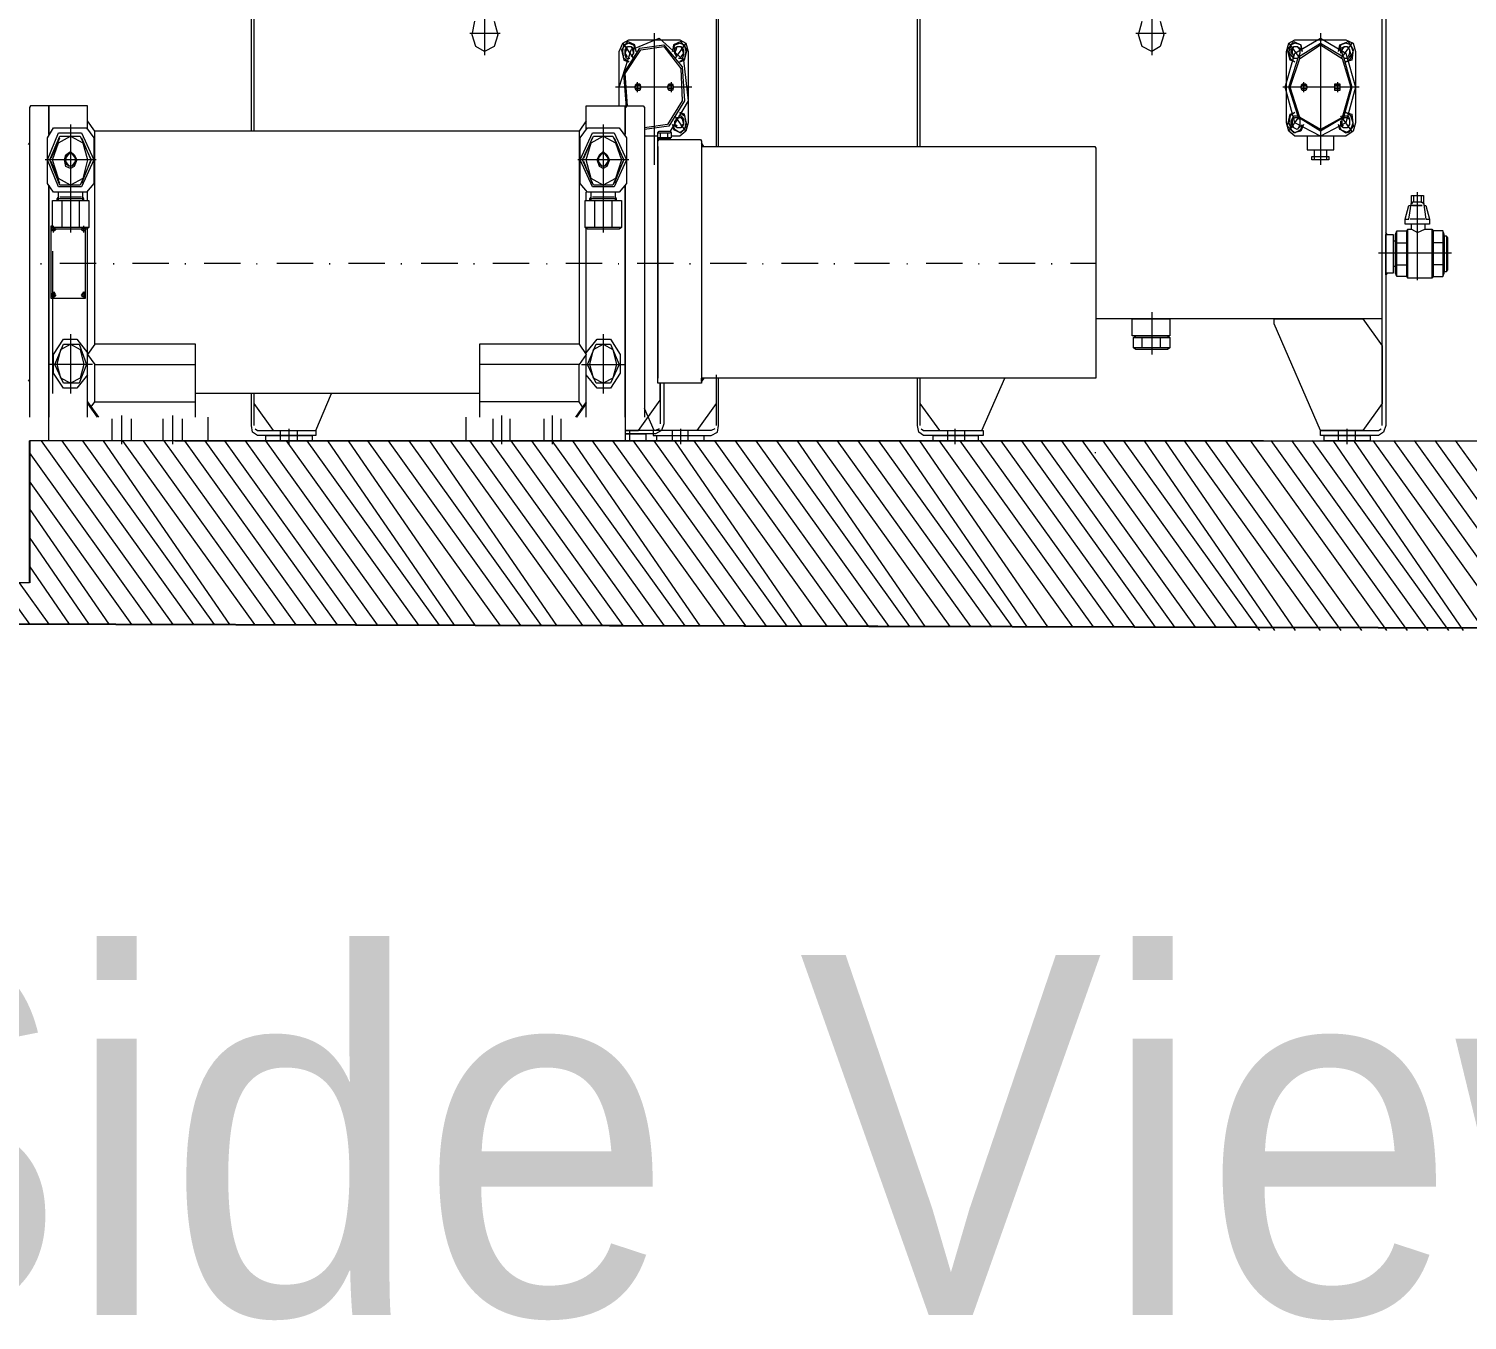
# Model space of a CAD drawing. Header units: inches. Extents: x 2435 to 7572, y 377 to 2555.
# Drawn here: x 6356 to 7156, y 566 to 1283 of the extents above; entities that cross this region are included whole.
import ezdxf

# ---------------------------------------------------------------- set-up
doc = ezdxf.new("R2010")
doc.units = ezdxf.units.IN
doc.header["$MEASUREMENT"] = 0
doc.styles.add('MtXpl_Swis721_Lt_BT', font='swissl.ttf')

msp = doc.modelspace()

# ---------------------------------------------------------------- hatches: boundary and pattern name
at = {"transparency": 33554559}
for points in [[(6363.19, 1151.95), (6362.52, 1151.95), (6362.52, 1152.89), (6363.19, 1152.89)], [(6403.66, 1151.95), (6402.98, 1151.95), (6402.98, 1152.89), (6403.66, 1152.89)], [(6443.45, 1151.95), (6442.77, 1151.95), (6442.77, 1152.89), (6443.45, 1152.89)], [(6483.24, 1151.95), (6482.56, 1151.95), (6482.56, 1152.89), (6483.24, 1152.89)], [(6523.7, 1151.95), (6523.03, 1151.95), (6523.03, 1152.89), (6523.7, 1152.89)], [(6563.49, 1151.95), (6562.82, 1151.95), (6562.82, 1152.89), (6563.49, 1152.89)], [(6603.96, 1151.95), (6603.28, 1151.95), (6603.28, 1152.89), (6603.96, 1152.89)], [(6644.42, 1151.95), (6643.75, 1151.95), (6643.75, 1152.89), (6644.42, 1152.89)], [(6684.21, 1151.95), (6683.54, 1151.95), (6683.54, 1152.89), (6684.21, 1152.89)], [(6724, 1151.95), (6723.33, 1151.95), (6723.33, 1152.89), (6724, 1152.89)], [(6764.46, 1151.95), (6763.79, 1151.95), (6763.79, 1152.89), (6764.46, 1152.89)], [(6804.25, 1151.95), (6803.58, 1151.95), (6803.58, 1152.89), (6804.25, 1152.89)], [(6844.72, 1151.95), (6844.04, 1151.95), (6844.04, 1152.89), (6844.72, 1152.89)], [(6884.51, 1151.95), (6883.83, 1151.95), (6883.83, 1152.89), (6884.51, 1152.89)], [(6924.97, 1151.95), (6924.3, 1151.95), (6924.3, 1152.89), (6924.97, 1152.89)]]:
    msp.add_hatch(color=256, dxfattribs=at).paths.add_polyline_path(points)

# ---------------------------------------------------------------- linework, layer by layer
at = {"lineweight": 5}
for p, q in [((6479.86, 1226.2), (6479.86, 1437.67)), ((6481.21, 1437.67), (6481.21, 1226.2)), ((6738.16, 1437.67), (6738.16, 1217.74)), ((6739.51, 1217.74), (6739.51, 1437.67)), ((6850.11, 1217.74), (6850.11, 1437.67)), ((6851.46, 1437.67), (6851.46, 1217.74)), ((7108.41, 1062.66), (7108.41, 1437.67)), ((7110.43, 1437.67), (7110.43, 1062.66)), ((6609.35, 1377.52), (6609.35, 1268.49)), ((6980.27, 1377.52), (6980.27, 1268.49)), ((6602.61, 1279.77), (6603.96, 1287.29)), ((6614.75, 1287.29), (6616.77, 1279.77)), ((6972.85, 1279.77), (6974.88, 1287.29)), ((6984.99, 1287.29), (6987.02, 1279.77)), ((6601.26, 1280.71), (6618.12, 1280.71)), ((6604.63, 1273.19), (6602.61, 1279.77)), ((6616.77, 1279.77), (6614.75, 1273.19)), ((6703.77, 1280.71), (6703.77, 1207.4)), ((6971.51, 1280.71), (6988.37, 1280.71)), ((6974.88, 1273.19), (6972.85, 1279.77)), ((6987.02, 1279.77), (6984.99, 1273.19)), ((7074.02, 1280.71), (7074.02, 1207.4)), ((6609.35, 1270.37), (6604.63, 1273.19)), ((6614.75, 1273.19), (6609.35, 1270.37)), ((6684.21, 1270.37), (6686.23, 1275.07)), ((6684.21, 1250.63), (6690.95, 1271.31)), ((6688.93, 1276.01), (6685.56, 1271.31)), ((6685.56, 1271.31), (6686.91, 1265.67)), ((6686.23, 1275.07), (6689.6, 1276.95)), ((6686.23, 1275.07), (6692.3, 1266.61)), ((6686.23, 1270.37), (6686.91, 1274.13)), ((6686.91, 1274.13), (6689.6, 1275.07)), ((6686.91, 1258.15), (6695.67, 1272.25)), ((6687.58, 1271.31), (6688.93, 1273.19)), ((6687.58, 1258.15), (6696.35, 1271.31)), ((6687.58, 1269.43), (6688.26, 1271.31)), ((6687.58, 1268.49), (6687.58, 1271.31)), ((6688.26, 1271.31), (6688.93, 1273.19)), ((6692.98, 1274.13), (6688.93, 1276.01)), ((6688.93, 1273.19), (6690.95, 1273.19)), ((6688.93, 1273.19), (6690.95, 1273.19)), ((6689.6, 1276.95), (6717.93, 1276.95)), ((6689.6, 1275.07), (6692.3, 1274.13)), ((6690.95, 1271.31), (6706.46, 1277.89)), ((6690.95, 1273.19), (6691.63, 1271.31)), ((6690.95, 1273.19), (6692.3, 1272.25)), ((6691.63, 1271.31), (6692.3, 1269.43)), ((6692.3, 1274.13), (6693.65, 1270.37)), ((6692.3, 1272.25), (6692.3, 1269.43)), ((6693.65, 1270.37), (6692.98, 1274.13)), ((6695.67, 1272.25), (6709.16, 1274.13)), ((6696.35, 1271.31), (6709.16, 1273.19)), ((6706.46, 1277.89), (6719.95, 1265.67)), ((6709.16, 1274.13), (6719.28, 1261.91)), ((6709.16, 1273.19), (6718.6, 1260.97)), ((6714.56, 1274.13), (6713.88, 1270.37)), ((6713.88, 1270.37), (6715.23, 1274.13)), ((6718.6, 1276.01), (6714.56, 1274.13)), ((6715.23, 1274.13), (6717.93, 1275.07)), ((6721.3, 1275.07), (6715.23, 1266.61)), ((6715.23, 1272.25), (6716.58, 1273.19)), ((6715.23, 1269.43), (6715.23, 1272.25)), ((6715.23, 1269.43), (6715.91, 1271.31)), ((6715.91, 1271.31), (6716.58, 1273.19)), ((6716.58, 1273.19), (6718.6, 1273.19)), ((6716.58, 1273.19), (6718.6, 1273.19)), ((6717.93, 1276.95), (6721.3, 1275.07)), ((6717.93, 1275.07), (6720.63, 1274.13)), ((6721.98, 1271.31), (6718.6, 1276.01)), ((6718.6, 1273.19), (6719.28, 1271.31)), ((6718.6, 1273.19), (6719.95, 1271.31)), ((6719.28, 1271.31), (6719.95, 1269.43)), ((6719.95, 1271.31), (6719.95, 1268.49)), ((6720.63, 1274.13), (6721.3, 1270.37)), ((6720.63, 1265.67), (6721.98, 1271.31)), ((6721.3, 1275.07), (6722.65, 1270.37)), ((6980.27, 1270.37), (6974.88, 1273.19)), ((6984.99, 1273.19), (6980.27, 1270.37)), ((7055.13, 1270.37), (7056.48, 1275.07)), ((7055.81, 1271.31), (7059.18, 1276.01)), ((7057.16, 1265.67), (7055.81, 1271.31)), ((7056.48, 1275.07), (7059.85, 1276.95)), ((7056.48, 1275.07), (7062.55, 1266.61)), ((7057.83, 1274.13), (7056.48, 1270.37)), ((7059.85, 1275.07), (7057.83, 1274.13)), ((7057.83, 1271.31), (7059.18, 1273.19)), ((7057.83, 1268.49), (7057.83, 1271.31)), ((7058.5, 1271.31), (7059.18, 1273.19)), ((7058.5, 1269.43), (7058.5, 1271.31)), ((7059.18, 1276.01), (7063.23, 1274.13)), ((7059.18, 1273.19), (7061.2, 1273.19)), ((7059.18, 1273.19), (7061.2, 1273.19)), ((7059.85, 1269.43), (7074.02, 1277.89)), ((7059.85, 1276.95), (7088.18, 1276.95)), ((7063.23, 1274.13), (7059.85, 1275.07)), ((7061.2, 1273.19), (7062.55, 1272.25)), ((7061.2, 1273.19), (7062.55, 1271.31)), ((7061.88, 1267.55), (7074.02, 1275.07)), ((7062.55, 1266.61), (7074.02, 1274.13)), ((7062.55, 1272.25), (7062.55, 1269.43)), ((7062.55, 1271.31), (7062.55, 1269.43)), ((7063.9, 1270.37), (7063.23, 1274.13)), ((7063.23, 1274.13), (7063.9, 1270.37)), ((7074.02, 1277.89), (7088.18, 1269.43)), ((7074.02, 1275.07), (7086.83, 1267.55)), ((7074.02, 1274.13), (7086.15, 1266.61)), ((7085.48, 1274.13), (7084.13, 1270.37)), ((7084.13, 1270.37), (7084.81, 1274.13)), ((7084.81, 1274.13), (7089.53, 1276.01)), ((7091.55, 1275.07), (7085.48, 1266.61)), ((7088.18, 1275.07), (7085.48, 1274.13)), ((7085.48, 1272.25), (7087.5, 1273.19)), ((7085.48, 1269.43), (7085.48, 1272.25)), ((7086.15, 1271.31), (7087.5, 1273.19)), ((7086.15, 1269.43), (7086.15, 1271.31)), ((7087.5, 1273.19), (7088.85, 1273.19)), ((7087.5, 1273.19), (7088.85, 1273.19)), ((7088.18, 1276.95), (7092.22, 1275.07)), ((7090.88, 1274.13), (7088.18, 1275.07)), ((7088.85, 1273.19), (7090.2, 1271.31)), ((7088.85, 1273.19), (7090.2, 1271.31)), ((7089.53, 1276.01), (7092.22, 1271.31)), ((7090.2, 1271.31), (7090.88, 1268.49)), ((7090.2, 1271.31), (7090.2, 1269.43)), ((7092.22, 1270.37), (7090.88, 1274.13)), ((7092.22, 1271.31), (7091.55, 1265.67)), ((7092.22, 1275.07), (7093.57, 1270.37)), ((6684.21, 1240.3), (6684.21, 1270.37)), ((6686.91, 1266.61), (6686.23, 1270.37)), ((6689.6, 1264.73), (6686.91, 1266.61)), ((6686.91, 1265.67), (6689.6, 1264.73)), ((6688.93, 1267.55), (6687.58, 1269.43)), ((6688.26, 1266.61), (6687.58, 1268.49)), ((6690.28, 1266.61), (6688.26, 1266.61)), ((6692.3, 1269.43), (6690.95, 1267.55)), ((6716.58, 1267.55), (6715.23, 1269.43)), ((6719.28, 1266.61), (6717.26, 1266.61)), ((6720.63, 1266.61), (6717.93, 1264.73)), ((6717.93, 1264.73), (6720.63, 1265.67)), ((6719.95, 1269.43), (6718.6, 1267.55)), ((6719.95, 1268.49), (6719.28, 1266.61)), ((6719.95, 1265.67), (6722.65, 1243.11)), ((6721.3, 1270.37), (6720.63, 1266.61)), ((6722.65, 1270.37), (6722.65, 1230.9)), ((7054.46, 1250.63), (7059.85, 1269.43)), ((7055.13, 1230.9), (7055.13, 1270.37)), ((7056.48, 1270.37), (7057.16, 1266.61)), ((7056.48, 1250.63), (7061.88, 1267.55)), ((7057.16, 1266.61), (7059.85, 1264.73)), ((7057.16, 1250.63), (7062.55, 1266.61)), ((7059.85, 1264.73), (7057.16, 1265.67)), ((7059.18, 1266.61), (7057.83, 1268.49)), ((7059.18, 1267.55), (7058.5, 1269.43)), ((7061.2, 1266.61), (7059.18, 1266.61)), ((7062.55, 1269.43), (7061.88, 1267.55)), ((7086.83, 1267.55), (7086.15, 1269.43)), ((7086.15, 1266.61), (7090.88, 1250.63)), ((7086.83, 1267.55), (7091.55, 1250.63)), ((7089.53, 1266.61), (7087.5, 1266.61)), ((7088.18, 1269.43), (7093.57, 1250.63)), ((7088.18, 1264.73), (7090.88, 1266.61)), ((7091.55, 1265.67), (7088.18, 1264.73)), ((7090.2, 1269.43), (7089.53, 1267.55)), ((7090.88, 1268.49), (7089.53, 1266.61)), ((7090.88, 1266.61), (7092.22, 1270.37)), ((7093.57, 1270.37), (7093.57, 1230.9)), ((6688.26, 1239.36), (6686.91, 1258.15)), ((6688.93, 1240.3), (6687.58, 1258.15)), ((6718.6, 1260.97), (6719.28, 1243.11)), ((6719.28, 1261.91), (6720.63, 1243.11)), ((6724.67, 1250.63), (6682.19, 1250.63)), ((6692.98, 1250.63), (6693.65, 1252.51)), ((6695.67, 1251.57), (6692.98, 1251.57)), ((6693.65, 1248.75), (6692.98, 1250.63)), ((6695.67, 1249.69), (6692.98, 1249.69)), ((6693.65, 1252.51), (6695.67, 1252.51)), ((6695.67, 1248.75), (6693.65, 1248.75)), ((6694.33, 1253.45), (6694.33, 1247.81)), ((6695.67, 1252.51), (6696.35, 1250.63)), ((6696.35, 1250.63), (6695.67, 1248.75)), ((6711.19, 1250.63), (6711.86, 1252.51)), ((6711.86, 1248.75), (6711.19, 1250.63)), ((6711.86, 1252.51), (6713.88, 1252.51)), ((6714.56, 1251.57), (6711.86, 1251.57)), ((6714.56, 1249.69), (6711.86, 1249.69)), ((6713.88, 1248.75), (6711.86, 1248.75)), ((6713.21, 1253.45), (6713.21, 1247.81)), ((6713.88, 1252.51), (6714.56, 1250.63)), ((6714.56, 1250.63), (6713.88, 1248.75)), ((7095.6, 1250.63), (7053.11, 1250.63)), ((7059.85, 1230.9), (7054.46, 1250.63)), ((7061.88, 1233.72), (7056.48, 1250.63)), ((7062.55, 1233.72), (7057.16, 1250.63)), ((7063.23, 1250.63), (7063.9, 1252.51)), ((7066.6, 1251.57), (7063.23, 1251.57)), ((7063.9, 1248.75), (7063.23, 1250.63)), ((7066.6, 1249.69), (7063.23, 1249.69)), ((7063.9, 1252.51), (7065.92, 1252.51)), ((7065.92, 1248.75), (7063.9, 1248.75)), ((7064.57, 1253.45), (7064.57, 1247.81)), ((7065.92, 1252.51), (7066.6, 1250.63)), ((7066.6, 1250.63), (7065.92, 1248.75)), ((7082.11, 1250.63), (7082.11, 1252.51)), ((7082.11, 1252.51), (7084.81, 1252.51)), ((7084.81, 1251.57), (7082.11, 1251.57)), ((7082.11, 1248.75), (7082.11, 1250.63)), ((7084.81, 1249.69), (7082.11, 1249.69)), ((7084.81, 1248.75), (7082.11, 1248.75)), ((7083.46, 1253.45), (7083.46, 1247.81)), ((7084.81, 1252.51), (7084.81, 1248.75)), ((7090.88, 1250.63), (7086.15, 1233.72)), ((7091.55, 1250.63), (7086.83, 1233.72)), ((7093.57, 1250.63), (7088.18, 1230.9)), ((6357.12, 1240.3), (6356.45, 1239.36)), ((6356.45, 1239.36), (6356.45, 1067.36)), ((6367.24, 1240.3), (6357.12, 1240.3)), ((6388.82, 1240.3), (6367.24, 1240.3)), ((6367.24, 1240.3), (6367.24, 1224.32)), ((6367.24, 1224.32), (6367.24, 1240.3)), ((6388.82, 1227.14), (6388.82, 1240.3)), ((6666, 1227.14), (6666, 1240.3)), ((6666, 1240.3), (6687.58, 1240.3)), ((6687.58, 1240.3), (6687.58, 1224.32)), ((6687.58, 1224.32), (6687.58, 1240.3)), ((6687.58, 1240.3), (6697.7, 1240.3)), ((6697.7, 1240.3), (6698.37, 1239.36)), ((6698.37, 1239.36), (6698.37, 1067.36)), ((6719.28, 1243.11), (6711.19, 1229.96)), ((6720.63, 1243.11), (6711.86, 1229.02)), ((6722.65, 1243.11), (6712.53, 1226.2)), ((6392.87, 1226.2), (6388.82, 1231.84)), ((6666, 1231.84), (6661.95, 1226.2)), ((6721.3, 1226.2), (6715.23, 1234.66)), ((6715.23, 1229.96), (6715.91, 1232.78)), ((6715.23, 1229.02), (6715.23, 1231.84)), ((6715.91, 1232.78), (6716.58, 1233.72)), ((6716.58, 1233.72), (6718.6, 1233.72)), ((6717.26, 1234.66), (6718.6, 1234.66)), ((6720.63, 1235.6), (6717.93, 1236.54)), ((6717.93, 1236.54), (6720.63, 1234.66)), ((6718.6, 1234.66), (6719.95, 1232.78)), ((6718.6, 1233.72), (6719.28, 1232.78)), ((6719.28, 1232.78), (6719.95, 1229.96)), ((6719.95, 1232.78), (6719.95, 1229.96)), ((6721.98, 1229.02), (6720.63, 1235.6)), ((6720.63, 1234.66), (6721.3, 1230.9)), ((7055.81, 1229.02), (7057.16, 1235.6)), ((7057.16, 1234.66), (7056.48, 1230.9)), ((7056.48, 1226.2), (7062.55, 1234.66)), ((7057.16, 1235.6), (7059.85, 1236.54)), ((7059.85, 1236.54), (7057.16, 1234.66)), ((7057.83, 1231.84), (7059.18, 1234.66)), ((7057.83, 1229.02), (7057.83, 1231.84)), ((7058.5, 1232.78), (7059.85, 1233.72)), ((7058.5, 1229.96), (7058.5, 1232.78)), ((7059.18, 1234.66), (7061.2, 1234.66)), ((7059.85, 1233.72), (7061.2, 1233.72)), ((7061.2, 1233.72), (7062.55, 1232.78)), ((7074.02, 1226.2), (7061.88, 1233.72)), ((7074.02, 1227.14), (7062.55, 1233.72)), ((7062.55, 1232.78), (7062.55, 1229.96)), ((7062.55, 1231.84), (7062.55, 1229.02)), ((7086.83, 1233.72), (7074.02, 1226.2)), ((7086.15, 1233.72), (7074.02, 1227.14)), ((7091.55, 1226.2), (7085.48, 1234.66)), ((7085.48, 1229.02), (7085.48, 1231.84)), ((7086.15, 1232.78), (7087.5, 1233.72)), ((7086.15, 1229.96), (7086.15, 1232.78)), ((7087.5, 1234.66), (7089.53, 1234.66)), ((7087.5, 1233.72), (7088.85, 1233.72)), ((7090.88, 1234.66), (7088.18, 1236.54)), ((7088.18, 1236.54), (7091.55, 1235.6)), ((7088.85, 1233.72), (7090.2, 1232.78)), ((7089.53, 1234.66), (7090.2, 1232.78)), ((7090.2, 1232.78), (7090.2, 1229.96)), ((7090.2, 1232.78), (7090.2, 1229.96)), ((7092.22, 1230.9), (7090.88, 1234.66)), ((7091.55, 1235.6), (7092.22, 1229.02)), ((6366.56, 1222.44), (6369.94, 1228.08)), ((6366.56, 1210.22), (6372.63, 1225.26)), ((6367.91, 1210.22), (6373.31, 1223.38)), ((6369.94, 1228.08), (6388.15, 1228.08)), ((6372.63, 1225.26), (6385.45, 1225.26)), ((6372.63, 1219.62), (6379.38, 1223.38)), ((6373.31, 1223.38), (6384.77, 1223.38)), ((6374.66, 1223.38), (6384.1, 1223.38)), ((6379.38, 1229.96), (6379.38, 1169.8)), ((6379.38, 1223.38), (6386.12, 1219.62)), ((6384.77, 1223.38), (6390.84, 1210.22)), ((6385.45, 1225.26), (6392.19, 1210.22)), ((6388.15, 1228.08), (6392.19, 1222.44)), ((6661.95, 1226.2), (6392.87, 1226.2)), ((6392.87, 1107.77), (6392.87, 1226.2)), ((6661.95, 1226.2), (6661.95, 1107.77)), ((6662.63, 1222.44), (6666.68, 1228.08)), ((6662.63, 1210.22), (6669.37, 1225.26)), ((6663.98, 1210.22), (6670.05, 1223.38)), ((6666.68, 1228.08), (6684.21, 1228.08)), ((6668.7, 1219.62), (6675.44, 1223.38)), ((6669.37, 1225.26), (6681.51, 1225.26)), ((6670.05, 1223.38), (6680.84, 1223.38)), ((6670.72, 1223.38), (6680.84, 1223.38)), ((6675.44, 1229.96), (6675.44, 1169.8)), ((6675.44, 1223.38), (6682.19, 1219.62)), ((6680.84, 1223.38), (6686.91, 1210.22)), ((6681.51, 1225.26), (6688.26, 1210.22)), ((6684.21, 1228.08), (6688.26, 1222.44)), ((6711.19, 1229.96), (6698.37, 1228.08)), ((6711.86, 1229.02), (6698.37, 1227.14)), ((6705.79, 1223.38), (6698.37, 1223.38)), ((6705.79, 1225.26), (6706.46, 1226.2)), ((6705.79, 1225.26), (6712.53, 1225.26)), ((6705.79, 1222.44), (6705.79, 1225.26)), ((6706.46, 1226.2), (6712.53, 1226.2)), ((6707.14, 1225.26), (6707.14, 1222.44)), ((6711.19, 1225.26), (6711.19, 1222.44)), ((6712.53, 1226.2), (6713.21, 1225.26)), ((6713.21, 1225.26), (6713.21, 1222.44)), ((6717.93, 1223.38), (6713.21, 1223.38)), ((6713.88, 1229.96), (6714.56, 1227.14)), ((6715.23, 1227.14), (6713.88, 1229.96)), ((6714.56, 1227.14), (6718.6, 1225.26)), ((6716.58, 1229.02), (6715.23, 1229.96)), ((6716.58, 1228.08), (6715.23, 1229.02)), ((6717.93, 1225.26), (6715.23, 1227.14)), ((6718.6, 1228.08), (6716.58, 1228.08)), ((6720.63, 1227.14), (6717.93, 1225.26)), ((6721.3, 1226.2), (6717.93, 1223.38)), ((6719.95, 1229.96), (6718.6, 1229.02)), ((6719.95, 1229.96), (6718.6, 1228.08)), ((6718.6, 1225.26), (6721.98, 1229.02)), ((6721.3, 1230.9), (6720.63, 1227.14)), ((6722.65, 1230.9), (6721.3, 1226.2)), ((7056.48, 1226.2), (7055.13, 1230.9)), ((7059.18, 1225.26), (7055.81, 1229.02)), ((7056.48, 1230.9), (7057.83, 1227.14)), ((7059.85, 1223.38), (7056.48, 1226.2)), ((7059.18, 1228.08), (7057.83, 1229.02)), ((7057.83, 1227.14), (7059.85, 1225.26)), ((7059.18, 1228.08), (7058.5, 1229.96)), ((7061.2, 1227.14), (7059.18, 1228.08)), ((7063.23, 1226.2), (7059.18, 1225.26)), ((7074.02, 1223.38), (7059.85, 1230.9)), ((7059.85, 1225.26), (7063.23, 1227.14)), ((7088.18, 1223.38), (7059.85, 1223.38)), ((7062.55, 1229.02), (7061.2, 1227.14)), ((7062.55, 1229.96), (7061.88, 1228.08)), ((7064.57, 1229.96), (7063.23, 1226.2)), ((7063.23, 1227.14), (7063.9, 1229.96)), ((7066.6, 1223.38), (7066.6, 1215.86)), ((7088.18, 1230.9), (7074.02, 1223.38)), ((7081.43, 1215.86), (7081.43, 1223.38)), ((7084.13, 1229.96), (7085.48, 1227.14)), ((7084.81, 1227.14), (7084.13, 1229.96)), ((7089.53, 1225.26), (7084.81, 1227.14)), ((7086.83, 1228.08), (7085.48, 1229.02)), ((7085.48, 1227.14), (7088.18, 1225.26)), ((7086.83, 1229.02), (7086.15, 1229.96)), ((7088.85, 1228.08), (7086.83, 1228.08)), ((7088.18, 1225.26), (7090.88, 1227.14)), ((7092.22, 1226.2), (7088.18, 1223.38)), ((7090.2, 1229.96), (7088.85, 1228.08)), ((7090.2, 1229.96), (7089.53, 1229.02)), ((7092.22, 1229.02), (7089.53, 1225.26)), ((7090.88, 1227.14), (7092.22, 1230.9)), ((7093.57, 1230.9), (7092.22, 1226.2)), ((6356.45, 1219.62), (6355.77, 1218.68)), ((6366.56, 1197.06), (6366.56, 1222.44)), ((6368.59, 1211.16), (6373.31, 1222.44)), ((6369.26, 1210.22), (6372.63, 1219.62)), ((6385.45, 1222.44), (6390.17, 1211.16)), ((6386.12, 1219.62), (6388.82, 1210.22)), ((6392.19, 1222.44), (6392.19, 1197.06)), ((6662.63, 1197.06), (6662.63, 1222.44)), ((6664.65, 1211.16), (6669.37, 1222.44)), ((6666, 1210.22), (6668.7, 1219.62)), ((6681.51, 1222.44), (6686.23, 1211.16)), ((6682.19, 1219.62), (6685.56, 1210.22)), ((6688.26, 1222.44), (6688.26, 1197.06)), ((6713.21, 1222.44), (6705.79, 1222.44)), ((6705.79, 1222.44), (6705.79, 1220.56)), ((6705.79, 1220.56), (6705.79, 1222.44)), ((6705.79, 1220.56), (6706.46, 1221.5)), ((6705.79, 1086.16), (6705.79, 1220.56)), ((6705.79, 1088.98), (6705.79, 1217.74)), ((6705.79, 1217.74), (6705.79, 1088.98)), ((6705.79, 1088.98), (6705.79, 1217.74)), ((6705.79, 1217.74), (6705.79, 1088.98)), ((6705.79, 1088.98), (6705.79, 1217.74)), ((6706.46, 1221.5), (6706.46, 1222.44)), ((6706.46, 1222.44), (6712.53, 1222.44)), ((6706.46, 1222.44), (6712.53, 1222.44)), ((6706.46, 1221.5), (6729.39, 1221.5)), ((6712.53, 1221.5), (6706.46, 1221.5)), ((6712.53, 1222.44), (6712.53, 1221.5)), ((6729.39, 1221.5), (6730.07, 1220.56)), ((6730.07, 1220.56), (6730.07, 1086.16)), ((6730.07, 1219.62), (6730.07, 1217.74)), ((6731.42, 1217.74), (6730.07, 1219.62)), ((6730.07, 1217.74), (6948.58, 1217.74)), ((6730.07, 1217.74), (6731.42, 1217.74)), ((6948.58, 1217.74), (6949.25, 1216.8)), ((6949.25, 1216.8), (6949.25, 1088.98)), ((7066.6, 1215.86), (7081.43, 1215.86)), ((7070.64, 1215.86), (7070.64, 1210.22)), ((7077.39, 1215.86), (7077.39, 1210.22)), ((6393.54, 1210.22), (6365.22, 1210.22)), ((6372.63, 1195.18), (6366.56, 1210.22)), ((6373.31, 1196.12), (6367.91, 1210.22)), ((6373.31, 1197.06), (6368.59, 1209.28)), ((6372.63, 1199.88), (6369.26, 1210.22)), ((6376.01, 1210.22), (6376.68, 1213.04)), ((6376.68, 1206.46), (6376.01, 1210.22)), ((6376.68, 1213.04), (6379.38, 1214.92)), ((6376.68, 1211.16), (6378.7, 1213.98)), ((6376.68, 1210.22), (6377.36, 1213.04)), ((6377.36, 1207.4), (6376.68, 1210.22)), ((6378.7, 1206.46), (6376.68, 1209.28)), ((6377.36, 1213.04), (6379.38, 1213.98)), ((6379.38, 1206.46), (6377.36, 1207.4)), ((6379.38, 1214.92), (6381.4, 1213.04)), ((6379.38, 1213.98), (6381.4, 1213.04)), ((6381.4, 1207.4), (6379.38, 1206.46)), ((6382.08, 1211.16), (6380.05, 1213.98)), ((6380.05, 1206.46), (6382.08, 1209.28)), ((6381.4, 1213.04), (6382.75, 1210.22)), ((6381.4, 1213.04), (6382.08, 1210.22)), ((6382.75, 1210.22), (6381.4, 1206.46)), ((6382.08, 1210.22), (6381.4, 1207.4)), ((6390.84, 1210.22), (6384.77, 1196.12)), ((6392.19, 1210.22), (6385.45, 1195.18)), ((6390.17, 1209.28), (6385.45, 1197.06)), ((6388.82, 1210.22), (6386.12, 1199.88)), ((6689.6, 1210.22), (6661.28, 1210.22)), ((6669.37, 1195.18), (6662.63, 1210.22)), ((6670.05, 1196.12), (6663.98, 1210.22)), ((6669.37, 1197.06), (6664.65, 1209.28)), ((6668.7, 1199.88), (6666, 1210.22)), ((6672.07, 1210.22), (6673.42, 1213.04)), ((6673.42, 1206.46), (6672.07, 1210.22)), ((6672.74, 1211.16), (6674.77, 1213.98)), ((6672.74, 1210.22), (6673.42, 1213.04)), ((6673.42, 1207.4), (6672.74, 1210.22)), ((6674.77, 1206.46), (6672.74, 1209.28)), ((6673.42, 1213.04), (6675.44, 1214.92)), ((6673.42, 1213.04), (6675.44, 1213.98)), ((6675.44, 1206.46), (6673.42, 1207.4)), ((6675.44, 1214.92), (6677.47, 1213.04)), ((6675.44, 1213.98), (6677.47, 1213.04)), ((6677.47, 1207.4), (6675.44, 1206.46)), ((6678.14, 1211.16), (6676.12, 1213.98)), ((6676.12, 1206.46), (6678.14, 1209.28)), ((6677.47, 1213.04), (6678.81, 1210.22)), ((6677.47, 1213.04), (6678.14, 1210.22)), ((6678.81, 1210.22), (6677.47, 1206.46)), ((6678.14, 1210.22), (6677.47, 1207.4)), ((6686.91, 1210.22), (6680.84, 1196.12)), ((6688.26, 1210.22), (6681.51, 1195.18)), ((6686.23, 1209.28), (6681.51, 1197.06)), ((6685.56, 1210.22), (6682.19, 1199.88)), ((7069.29, 1210.22), (7069.29, 1212.1)), ((7069.29, 1212.1), (7078.74, 1212.1)), ((7078.74, 1210.22), (7069.29, 1210.22)), ((7078.74, 1212.1), (7078.74, 1210.22)), ((6379.38, 1196.12), (6372.63, 1199.88)), ((6379.38, 1205.52), (6376.68, 1206.46)), ((6381.4, 1206.46), (6379.38, 1205.52)), ((6386.12, 1199.88), (6379.38, 1196.12)), ((6675.44, 1196.12), (6668.7, 1199.88)), ((6675.44, 1205.52), (6673.42, 1206.46)), ((6677.47, 1206.46), (6675.44, 1205.52)), ((6682.19, 1199.88), (6675.44, 1196.12)), ((6369.94, 1192.36), (6366.56, 1197.06)), ((6367.24, 1067.36), (6367.24, 1196.12)), ((6367.24, 1196.12), (6367.24, 1067.36)), ((6388.15, 1192.36), (6369.94, 1192.36)), ((6385.45, 1195.18), (6372.63, 1195.18)), ((6372.63, 1191.42), (6372.63, 1192.36)), ((6372.63, 1189.54), (6372.63, 1191.42)), ((6384.77, 1196.12), (6373.31, 1196.12)), ((6384.1, 1196.12), (6374.66, 1196.12)), ((6386.12, 1191.42), (6386.12, 1192.36)), ((6386.12, 1189.54), (6386.12, 1191.42)), ((6392.19, 1197.06), (6388.15, 1192.36)), ((6388.82, 1187.66), (6388.82, 1192.36)), ((6666.68, 1192.36), (6662.63, 1197.06)), ((6666, 1187.66), (6666, 1192.36)), ((6684.21, 1192.36), (6666.68, 1192.36)), ((6668.7, 1191.42), (6668.7, 1192.36)), ((6668.7, 1189.54), (6668.7, 1191.42)), ((6681.51, 1195.18), (6669.37, 1195.18)), ((6680.84, 1196.12), (6670.05, 1196.12)), ((6680.84, 1196.12), (6670.72, 1196.12)), ((6682.19, 1191.42), (6682.19, 1192.36)), ((6682.19, 1189.54), (6682.19, 1191.42)), ((6688.26, 1197.06), (6684.21, 1192.36)), ((6687.58, 1067.36), (6687.58, 1196.12)), ((6687.58, 1196.12), (6687.58, 1067.36)), ((7127.97, 1143.49), (7127.97, 1192.36)), ((6369.26, 1187.66), (6389.49, 1187.66)), ((6369.26, 1172.62), (6369.26, 1187.66)), ((6369.26, 1187.66), (6389.49, 1187.66)), ((6371.96, 1188.6), (6372.63, 1189.54)), ((6371.96, 1187.66), (6371.96, 1188.6)), ((6386.8, 1188.6), (6371.96, 1188.6)), ((6372.63, 1187.66), (6372.63, 1189.54)), ((6385.45, 1189.54), (6373.31, 1189.54)), ((6374.66, 1172.62), (6374.66, 1187.66)), ((6384.1, 1187.66), (6384.1, 1172.62)), ((6386.8, 1188.6), (6386.12, 1189.54)), ((6386.12, 1187.66), (6386.12, 1189.54)), ((6386.8, 1187.66), (6386.8, 1188.6)), ((6389.49, 1187.66), (6389.49, 1172.62)), ((6665.33, 1187.66), (6685.56, 1187.66)), ((6665.33, 1172.62), (6665.33, 1187.66)), ((6665.33, 1187.66), (6685.56, 1187.66)), ((6668.02, 1188.6), (6668.7, 1189.54)), ((6668.02, 1187.66), (6668.02, 1188.6)), ((6682.86, 1188.6), (6668.02, 1188.6)), ((6668.7, 1187.66), (6668.7, 1189.54)), ((6681.51, 1189.54), (6669.37, 1189.54)), ((6670.72, 1172.62), (6670.72, 1187.66)), ((6680.16, 1187.66), (6680.16, 1172.62)), ((6682.86, 1188.6), (6682.19, 1189.54)), ((6682.19, 1187.66), (6682.19, 1189.54)), ((6682.86, 1187.66), (6682.86, 1188.6)), ((6685.56, 1187.66), (6685.56, 1172.62)), ((7121.22, 1177.32), (7123.25, 1184.84)), ((7123.25, 1177.32), (7124.6, 1186.72)), ((7123.25, 1184.84), (7123.92, 1184.84)), ((7124.6, 1189.54), (7124.6, 1190.48)), ((7124.6, 1190.48), (7125.27, 1190.48)), ((7124.6, 1186.72), (7124.6, 1189.54)), ((7125.27, 1186.72), (7124.6, 1185.78)), ((7125.27, 1184.84), (7124.6, 1184.84)), ((7125.27, 1190.48), (7130.67, 1190.48)), ((7126.62, 1186.72), (7125.27, 1186.72)), ((7130.67, 1184.84), (7125.27, 1184.84)), ((7125.27, 1184.84), (7130.67, 1184.84)), ((7125.94, 1186.72), (7125.94, 1190.48)), ((7129.99, 1186.72), (7126.62, 1186.72)), ((7129.99, 1190.48), (7129.99, 1186.72)), ((7129.99, 1186.72), (7130.67, 1186.72)), ((7130.67, 1190.48), (7131.34, 1190.48)), ((7130.67, 1186.72), (7131.34, 1185.78)), ((7131.34, 1190.48), (7131.34, 1189.54)), ((7131.34, 1189.54), (7131.34, 1186.72)), ((7131.34, 1186.72), (7132.69, 1177.32)), ((7132.01, 1184.84), (7132.69, 1184.84)), ((7132.69, 1184.84), (7134.71, 1177.32)), ((7121.22, 1177.32), (7122.57, 1177.32)), ((7121.22, 1174.5), (7121.22, 1177.32)), ((7122.57, 1177.32), (7123.25, 1177.32)), ((7132.01, 1177.32), (7123.92, 1177.32)), ((7132.69, 1177.32), (7133.36, 1177.32)), ((7133.36, 1177.32), (7134.71, 1177.32)), ((7134.71, 1177.32), (7134.71, 1174.5)), ((6368.59, 1133.15), (6368.59, 1173.56)), ((6368.59, 1173.56), (6369.26, 1173.56)), ((6368.59, 1171.68), (6369.26, 1172.62)), ((6369.26, 1170.74), (6368.59, 1171.68)), ((6368.59, 1171.68), (6371.29, 1171.68)), ((6374.66, 1172.62), (6369.26, 1172.62)), ((6370.61, 1171.68), (6369.26, 1172.62)), ((6369.26, 1172.62), (6370.61, 1172.62)), ((6370.61, 1170.74), (6369.26, 1170.74)), ((6369.94, 1169.8), (6369.94, 1173.56)), ((6370.61, 1172.62), (6370.61, 1170.74)), ((6388.15, 1171.68), (6370.61, 1171.68)), ((6384.1, 1172.62), (6374.66, 1172.62)), ((6389.49, 1172.62), (6384.1, 1172.62)), ((6385.45, 1171.68), (6386.12, 1172.62)), ((6387.47, 1171.68), (6385.45, 1171.68)), ((6386.12, 1170.74), (6385.45, 1171.68)), ((6386.12, 1172.62), (6387.47, 1172.62)), ((6387.47, 1170.74), (6386.12, 1170.74)), ((6386.8, 1169.8), (6386.8, 1173.56)), ((6387.47, 1172.62), (6387.47, 1170.74)), ((6387.47, 1171.68), (6387.47, 1133.15)), ((6389.49, 1172.62), (6388.15, 1171.68)), ((6388.82, 1067.36), (6388.82, 1172.62)), ((6670.72, 1172.62), (6665.33, 1172.62)), ((6666.68, 1171.68), (6665.33, 1172.62)), ((6666, 1067.36), (6666, 1172.62)), ((6684.21, 1171.68), (6666.68, 1171.68)), ((6680.16, 1172.62), (6670.72, 1172.62)), ((6685.56, 1172.62), (6680.16, 1172.62)), ((6685.56, 1172.62), (6684.21, 1171.68)), ((7111.11, 1168.86), (7110.43, 1169.8)), ((7110.43, 1169.8), (7110.43, 1168.86)), ((7110.43, 1147.25), (7110.43, 1168.86)), ((7110.43, 1168.86), (7114.48, 1168.86)), ((7110.43, 1168.86), (7111.11, 1168.86)), ((7114.48, 1168.86), (7114.48, 1147.25)), ((7115.83, 1168.86), (7116.5, 1170.74)), ((7115.83, 1147.25), (7115.83, 1168.86)), ((7116.5, 1145.37), (7116.5, 1170.74)), ((7116.5, 1170.74), (7121.9, 1170.74)), ((7134.71, 1174.5), (7121.22, 1174.5)), ((7122.57, 1171.68), (7121.9, 1170.74)), ((7121.9, 1170.74), (7121.9, 1145.37)), ((7122.57, 1144.43), (7122.57, 1171.68)), ((7122.57, 1171.68), (7124.6, 1171.68)), ((7124.6, 1171.68), (7124.6, 1174.5)), ((7124.6, 1171.68), (7127.97, 1169.8)), ((7127.97, 1169.8), (7132.01, 1171.68)), ((7132.01, 1174.5), (7132.01, 1171.68)), ((7132.01, 1171.68), (7136.06, 1171.68)), ((7136.06, 1171.68), (7136.06, 1144.43)), ((7136.06, 1171.68), (7136.74, 1170.74)), ((7136.74, 1170.74), (7136.74, 1145.37)), ((7142.13, 1170.74), (7136.74, 1170.74)), ((7142.13, 1170.74), (7142.13, 1164.17)), ((7142.8, 1168.86), (7142.13, 1170.74)), ((7142.8, 1147.25), (7142.8, 1168.86)), ((7144.15, 1167.92), (7142.8, 1167.92)), ((7142.8, 1167.92), (7142.8, 1148.19)), ((7144.15, 1167.92), (7144.15, 1148.19)), ((7144.83, 1166.99), (7144.15, 1167.92)), ((6369.26, 1159.47), (6369.26, 1080.52)), ((7115.83, 1165.11), (7114.48, 1165.11)), ((7116.5, 1164.17), (7121.9, 1164.17)), ((7142.13, 1164.17), (7136.74, 1164.17)), ((7142.13, 1164.17), (7142.13, 1151.95)), ((7144.83, 1149.13), (7144.83, 1166.99)), ((6373.31, 1152.89), (6393.54, 1152.89)), ((6413.77, 1152.89), (6434.01, 1152.89)), ((6453.56, 1152.89), (6473.8, 1152.89)), ((6494.03, 1152.89), (6514.26, 1152.89)), ((6533.82, 1152.89), (6554.05, 1152.89)), ((6574.28, 1152.89), (6594.51, 1152.89)), ((6614.07, 1152.89), (6634.3, 1152.89)), ((6654.54, 1152.89), (6674.77, 1152.89)), ((6694.33, 1152.89), (6714.56, 1152.89)), ((6734.79, 1152.89), (6755.02, 1152.89)), ((6774.58, 1152.89), (6794.81, 1152.89)), ((6815.04, 1152.89), (6834.6, 1152.89)), ((6854.83, 1152.89), (6875.07, 1152.89)), ((6895.3, 1152.89), (6915.53, 1152.89)), ((6935.09, 1152.89), (6949.25, 1152.89)), ((7106.39, 1158.53), (7146.85, 1158.53)), ((7116.5, 1151.95), (7121.9, 1151.95)), ((7142.13, 1151.95), (7136.74, 1151.95)), ((7142.13, 1151.95), (7142.13, 1145.37)), ((7114.48, 1147.25), (7110.43, 1147.25)), ((7110.43, 1147.25), (7111.11, 1147.25)), ((7111.11, 1147.25), (7110.43, 1146.31)), ((7110.43, 1146.31), (7110.43, 1147.25)), ((7115.83, 1151.01), (7114.48, 1151.01)), ((7116.5, 1145.37), (7115.83, 1147.25)), ((7121.9, 1145.37), (7116.5, 1145.37)), ((7121.9, 1145.37), (7122.57, 1144.43)), ((7136.06, 1144.43), (7122.57, 1144.43)), ((7136.74, 1145.37), (7136.06, 1144.43)), ((7136.74, 1145.37), (7142.13, 1145.37)), ((7142.13, 1145.37), (7142.8, 1147.25)), ((7142.8, 1148.19), (7144.15, 1148.19)), ((7144.15, 1148.19), (7144.83, 1149.13)), ((6368.59, 1135.03), (6369.26, 1135.97)), ((6369.26, 1135.97), (6369.94, 1136.91)), ((6369.94, 1136.91), (6369.94, 1133.15)), ((6369.94, 1136.91), (6370.61, 1135.97)), ((6370.61, 1135.97), (6370.61, 1134.09)), ((6385.45, 1135.03), (6386.12, 1135.97)), ((6386.12, 1135.97), (6386.8, 1136.91)), ((6386.8, 1136.91), (6387.47, 1135.97)), ((6386.8, 1136.91), (6386.8, 1133.15)), ((6387.47, 1135.97), (6387.47, 1134.09)), ((6369.26, 1134.09), (6368.59, 1135.03)), ((6368.59, 1135.03), (6371.29, 1135.03)), ((6387.47, 1133.15), (6368.59, 1133.15)), ((6370.61, 1134.09), (6369.26, 1134.09)), ((6386.12, 1134.09), (6385.45, 1135.03)), ((6387.47, 1135.03), (6385.45, 1135.03)), ((6387.47, 1134.09), (6386.12, 1134.09)), ((7108.41, 1121.87), (6949.25, 1121.87)), ((6969.48, 1112.47), (6969.48, 1121.87)), ((6969.48, 1121.87), (6990.39, 1121.87)), ((6980.27, 1125.63), (6980.27, 1102.13)), ((6990.39, 1121.87), (6990.39, 1112.47)), ((7048.39, 1119.05), (7048.39, 1121.87)), ((7048.39, 1121.87), (7097.62, 1121.87)), ((7097.62, 1121.87), (7108.41, 1106.83)), ((6379.38, 1113.41), (6379.38, 1080.52)), ((6675.44, 1113.41), (6675.44, 1080.52)), ((6990.39, 1112.47), (6969.48, 1112.47)), ((6970.16, 1111.53), (6971.51, 1112.47)), ((6970.16, 1105.89), (6970.16, 1111.53)), ((6970.16, 1111.53), (6990.39, 1111.53)), ((6971.51, 1112.47), (6989.04, 1112.47)), ((6974.88, 1105.89), (6974.88, 1111.53)), ((6984.99, 1111.53), (6984.99, 1105.89)), ((6989.04, 1112.47), (6990.39, 1111.53)), ((6990.39, 1111.53), (6990.39, 1105.89)), ((7074.02, 1059.84), (7048.39, 1119.05)), ((6369.94, 1102.13), (6375.33, 1110.59)), ((6370.61, 1096.49), (6375.33, 1107.77)), ((6371.96, 1096.49), (6373.98, 1104.95)), ((6373.98, 1104.95), (6379.38, 1107.77)), ((6375.33, 1110.59), (6382.75, 1110.59)), ((6375.33, 1107.77), (6384.1, 1107.77)), ((6379.38, 1107.77), (6384.77, 1104.95)), ((6382.75, 1110.59), (6388.82, 1103.07)), ((6384.1, 1107.77), (6388.15, 1096.49)), ((6384.77, 1104.95), (6386.8, 1096.49)), ((6392.87, 1107.77), (6388.82, 1102.13)), ((6448.84, 1107.77), (6392.87, 1107.77)), ((6448.84, 1067.36), (6448.84, 1107.77)), ((6661.95, 1107.77), (6606.65, 1107.77)), ((6606.65, 1107.77), (6606.65, 1067.36)), ((6661.95, 1107.77), (6666, 1102.13)), ((6666, 1103.07), (6672.07, 1110.59)), ((6666.68, 1096.49), (6671.4, 1107.77)), ((6668.02, 1096.49), (6670.05, 1104.95)), ((6670.05, 1104.95), (6675.44, 1107.77)), ((6671.4, 1107.77), (6679.49, 1107.77)), ((6672.07, 1110.59), (6679.49, 1110.59)), ((6675.44, 1107.77), (6680.84, 1104.95)), ((6679.49, 1110.59), (6684.88, 1102.13)), ((6679.49, 1107.77), (6684.21, 1096.49)), ((6680.84, 1104.95), (6682.86, 1096.49)), ((6974.88, 1105.89), (6970.16, 1105.89)), ((6971.51, 1104.95), (6970.16, 1105.89)), ((6989.04, 1104.95), (6971.51, 1104.95)), ((6984.99, 1105.89), (6974.88, 1105.89)), ((6990.39, 1105.89), (6984.99, 1105.89)), ((6990.39, 1105.89), (6989.04, 1104.95)), ((7108.41, 1106.83), (7108.41, 1074.88)), ((6391.52, 1096.49), (6367.24, 1096.49)), ((6369.94, 1091.8), (6369.94, 1102.13)), ((6375.33, 1086.16), (6370.61, 1096.49)), ((6373.98, 1088.98), (6371.96, 1096.49)), ((6388.15, 1096.49), (6384.1, 1086.16)), ((6386.8, 1096.49), (6384.77, 1088.98)), ((6388.82, 1102.13), (6392.87, 1096.49)), ((6392.87, 1096.49), (6448.84, 1096.49)), ((6392.87, 1075.82), (6392.87, 1096.49)), ((6661.95, 1096.49), (6606.65, 1096.49)), ((6666, 1102.13), (6661.95, 1096.49)), ((6661.95, 1075.82), (6661.95, 1096.49)), ((6663.3, 1096.49), (6687.58, 1096.49)), ((6671.4, 1086.16), (6666.68, 1096.49)), ((6670.05, 1088.98), (6668.02, 1096.49)), ((6684.21, 1096.49), (6679.49, 1086.16)), ((6682.86, 1096.49), (6680.84, 1088.98)), ((6684.88, 1102.13), (6684.88, 1091.8)), ((6355.77, 1088.04), (6356.45, 1087.1)), ((6375.33, 1083.34), (6369.94, 1091.8)), ((6379.38, 1086.16), (6373.98, 1088.98)), ((6384.77, 1088.98), (6379.38, 1086.16)), ((6388.82, 1090.86), (6382.75, 1083.34)), ((6672.07, 1083.34), (6666, 1090.86)), ((6675.44, 1086.16), (6670.05, 1088.98)), ((6680.84, 1088.98), (6675.44, 1086.16)), ((6684.88, 1091.8), (6679.49, 1083.34)), ((6949.25, 1088.98), (6730.07, 1088.98)), ((6730.07, 1087.1), (6730.07, 1088.98)), ((6730.07, 1088.98), (6731.42, 1088.98)), ((6731.42, 1088.98), (6730.07, 1087.1)), ((6738.16, 1090.86), (6738.16, 1074.88)), ((6738.16, 1088.98), (6738.16, 1062.66)), ((6739.51, 1062.66), (6739.51, 1088.98)), ((6850.11, 1062.66), (6850.11, 1088.98)), ((6851.46, 1088.98), (6851.46, 1062.66)), ((6885.86, 1059.84), (6898.67, 1088.98)), ((6384.1, 1086.16), (6375.33, 1086.16)), ((6382.75, 1083.34), (6375.33, 1083.34)), ((6606.65, 1080.52), (6448.84, 1080.52)), ((6479.86, 1062.66), (6479.86, 1080.52)), ((6481.21, 1080.52), (6481.21, 1062.66)), ((6515.61, 1059.84), (6524.38, 1080.52)), ((6679.49, 1086.16), (6671.4, 1086.16)), ((6679.49, 1083.34), (6672.07, 1083.34)), ((6730.07, 1086.16), (6705.79, 1086.16)), ((6707.14, 1076.76), (6707.14, 1086.16)), ((6707.14, 1086.16), (6707.14, 1063.6)), ((6709.16, 1086.16), (6709.16, 1063.6)), ((6388.82, 1075.82), (6394.89, 1067.36)), ((6388.82, 1074.88), (6394.22, 1067.36)), ((6390.84, 1073), (6392.87, 1075.82)), ((6392.87, 1075.82), (6448.84, 1075.82)), ((6481.21, 1074.88), (6492, 1059.84)), ((6661.95, 1075.82), (6606.65, 1075.82)), ((6666, 1075.82), (6659.93, 1067.36)), ((6666, 1074.88), (6660.61, 1067.36)), ((6663.98, 1073), (6661.95, 1075.82)), ((6695, 1059.84), (6707.14, 1076.76)), ((6703.77, 1059.84), (6698.37, 1072.06)), ((6738.16, 1074.88), (6727.37, 1059.84)), ((6851.46, 1074.88), (6862.25, 1059.84)), ((7108.41, 1074.88), (7097.62, 1059.84)), ((6367.24, 1054.2), (6367.24, 1067.36)), ((6402.31, 1066.42), (6402.31, 1054.2)), ((6407.7, 1068.3), (6407.7, 1052.32)), ((6413.1, 1066.42), (6413.1, 1054.2)), ((6430.63, 1066.42), (6430.63, 1054.2)), ((6436.03, 1068.3), (6436.03, 1052.32)), ((6441.42, 1066.42), (6441.42, 1054.2)), ((6455.59, 1067.36), (6455.59, 1054.2)), ((6599.23, 1054.2), (6599.23, 1067.36)), ((6614.07, 1066.42), (6614.07, 1054.2)), ((6618.79, 1068.3), (6618.79, 1052.32)), ((6623.51, 1066.42), (6623.51, 1054.2)), ((6642.4, 1066.42), (6642.4, 1054.2)), ((6647.12, 1068.3), (6647.12, 1052.32)), ((6651.84, 1066.42), (6651.84, 1054.2)), ((6687.58, 1067.36), (6687.58, 1054.2)), ((6709.16, 1063.6), (6707.81, 1059.84)), ((6480.54, 1058.9), (6479.86, 1062.66)), ((6483.24, 1057.02), (6480.54, 1058.9)), ((6481.89, 1060.78), (6483.24, 1059.84)), ((6483.24, 1059.84), (6515.61, 1059.84)), ((6515.61, 1057.02), (6483.24, 1057.02)), ((6487.96, 1054.2), (6487.96, 1057.02)), ((6487.96, 1057.02), (6513.59, 1057.02)), ((6492, 1059.84), (6515.61, 1059.84)), ((6496.05, 1054.2), (6496.05, 1059.84)), ((6500.77, 1052.32), (6500.77, 1060.78)), ((6505.49, 1054.2), (6505.49, 1059.84)), ((6513.59, 1057.02), (6513.59, 1054.2)), ((6515.61, 1059.84), (6515.61, 1057.02)), ((6687.58, 1059.84), (6695, 1059.84)), ((6704.44, 1059.84), (6687.58, 1059.84)), ((6704.44, 1057.96), (6687.58, 1057.96)), ((6687.58, 1057.96), (6699.05, 1057.96)), ((6690.28, 1054.2), (6690.28, 1059.84)), ((6699.05, 1057.96), (6699.05, 1054.2)), ((6735.46, 1059.84), (6703.09, 1059.84)), ((6703.09, 1059.84), (6703.09, 1057.02)), ((6703.09, 1057.02), (6735.46, 1057.02)), ((6727.37, 1059.84), (6703.77, 1059.84)), ((6706.46, 1060.78), (6704.44, 1059.84)), ((6707.81, 1059.84), (6704.44, 1057.96)), ((6705.12, 1054.2), (6705.12, 1057.02)), ((6705.12, 1057.02), (6731.42, 1057.02)), ((6713.88, 1054.2), (6713.88, 1059.84)), ((6718.6, 1052.32), (6718.6, 1060.78)), ((6722.65, 1054.2), (6722.65, 1059.84)), ((6731.42, 1057.02), (6731.42, 1054.2)), ((6737.49, 1060.78), (6735.46, 1059.84)), ((6735.46, 1057.02), (6738.84, 1058.9)), ((6738.84, 1058.9), (6739.51, 1062.66)), ((6850.79, 1058.9), (6850.11, 1062.66)), ((6853.49, 1057.02), (6850.79, 1058.9)), ((6852.14, 1060.78), (6853.49, 1059.84)), ((6853.49, 1059.84), (6886.53, 1059.84)), ((6886.53, 1057.02), (6853.49, 1057.02)), ((6858.88, 1054.2), (6858.88, 1057.02)), ((6858.88, 1057.02), (6883.83, 1057.02)), ((6862.25, 1059.84), (6885.86, 1059.84)), ((6866.97, 1054.2), (6866.97, 1059.84)), ((6871.02, 1052.32), (6871.02, 1060.78)), ((6876.41, 1054.2), (6876.41, 1059.84)), ((6883.83, 1057.02), (6883.83, 1054.2)), ((6886.53, 1059.84), (6886.53, 1057.02)), ((7074.02, 1057.02), (7074.02, 1059.84)), ((7074.02, 1059.84), (7106.39, 1059.84)), ((7097.62, 1059.84), (7074.02, 1059.84)), ((7106.39, 1057.02), (7074.02, 1057.02)), ((7076.04, 1054.2), (7076.04, 1057.02)), ((7076.04, 1057.02), (7101.67, 1057.02)), ((7084.13, 1054.2), (7084.13, 1059.84)), ((7088.85, 1052.32), (7088.85, 1060.78)), ((7093.57, 1054.2), (7093.57, 1059.84)), ((7101.67, 1057.02), (7101.67, 1054.2)), ((7106.39, 1059.84), (7107.74, 1060.78)), ((7109.08, 1058.9), (7106.39, 1057.02)), ((7110.43, 1062.66), (7109.08, 1058.9)), ((7042.32, 1054.2), (6356.45, 1054.2)), ((6424.95, 952.16), (6356.45, 1047.62)), ((6436.44, 952.12), (6363.19, 1054.2)), ((6455.59, 1054.2), (6367.24, 1054.2)), ((6447.92, 952.09), (6374.66, 1054.2)), ((6459.41, 952.06), (6386.12, 1054.2)), ((6467.84, 952.04), (6397.59, 1054.2)), ((6481.71, 952.01), (6408.38, 1054.2)), ((6493.19, 951.98), (6419.84, 1054.2)), ((6504.68, 951.95), (6431.31, 1054.2)), ((6437.38, 1054.2), (7556.21, 1054.2)), ((6516.17, 951.91), (6442.77, 1054.2)), ((6527.65, 951.88), (6454.24, 1054.2)), ((6538.46, 951.86), (6465.03, 1054.2)), ((6549.95, 951.83), (6476.49, 1054.2)), ((6561.44, 951.8), (6487.96, 1054.2)), ((6513.59, 1054.2), (6487.96, 1054.2)), ((6572.92, 951.77), (6499.42, 1054.2)), ((6584.41, 951.74), (6510.89, 1054.2)), ((6592.83, 951.71), (6522.35, 1054.2)), ((6604.31, 951.68), (6533.82, 1054.2)), ((6618.2, 951.65), (6544.61, 1054.2)), ((6629.68, 951.62), (6556.07, 1054.2)), ((6641.17, 951.59), (6567.54, 1054.2)), ((6649.58, 951.56), (6579, 1054.2)), ((6664.14, 951.53), (6590.47, 1054.2)), ((6687.58, 1054.2), (6599.23, 1054.2)), ((6674.95, 951.5), (6601.26, 1054.2)), ((6686.44, 951.47), (6612.72, 1054.2)), ((6697.93, 951.44), (6624.19, 1054.2)), ((6709.41, 951.41), (6635.65, 1054.2)), ((6720.9, 951.38), (6647.12, 1054.2)), ((6729.3, 951.35), (6658.58, 1054.2)), ((6743.2, 951.32), (6669.37, 1054.2)), ((6754.68, 951.29), (6680.84, 1054.2)), ((6699.05, 1054.2), (6687.58, 1054.2)), ((6766.17, 951.26), (6692.3, 1054.2)), ((6777.66, 951.23), (6703.77, 1054.2)), ((6731.42, 1054.2), (6705.12, 1054.2)), ((6786.06, 951.2), (6715.23, 1054.2)), ((6799.95, 951.17), (6726.02, 1054.2)), ((6811.44, 951.14), (6737.49, 1054.2)), ((6822.93, 951.11), (6748.95, 1054.2)), ((6834.41, 951.08), (6760.42, 1054.2)), ((6845.9, 951.05), (6771.88, 1054.2)), ((6854.3, 951.02), (6783.35, 1054.2)), ((6868.2, 950.99), (6794.14, 1054.2)), ((6879.68, 950.96), (6805.6, 1054.2)), ((6891.17, 950.93), (6817.07, 1054.2)), ((6902.66, 950.9), (6828.53, 1054.2)), ((6911.05, 950.88), (6840, 1054.2)), ((6922.53, 950.85), (6851.46, 1054.2)), ((6883.83, 1054.2), (6858.88, 1054.2)), ((6936.44, 950.81), (6862.25, 1054.2)), ((6947.93, 950.78), (6873.72, 1054.2)), ((6959.41, 950.75), (6885.18, 1054.2)), ((6970.9, 950.72), (6896.65, 1054.2)), ((6982.39, 950.69), (6908.11, 1054.2)), ((6993.2, 950.66), (6918.9, 1054.2)), ((7004.68, 950.63), (6930.37, 1054.2)), ((7016.17, 950.6), (6941.83, 1054.2)), ((6948.58, 1047.62), (6949.25, 1047.62)), ((7027.66, 950.57), (6953.3, 1054.2)), ((7040.4, 948.78), (6964.76, 1054.2)), ((7048.71, 948.79), (6976.23, 1054.2)), ((7060.17, 948.8), (6987.69, 1054.2)), ((6987.69, 1054.2), (6987.69, 1054.2)), ((7074.1, 948.81), (6998.48, 1054.2)), ((7085.56, 948.82), (7009.95, 1054.2)), ((7097.02, 948.83), (7021.41, 1054.2)), ((7110.98, 948.81), (7035.24, 1054.37)), ((7122.44, 948.82), (7046.7, 1054.37)), ((7133.9, 948.83), (7058.17, 1054.37)), ((7145.36, 948.84), (7069.63, 1054.37)), ((7101.67, 1054.2), (7076.04, 1054.2)), ((7153.66, 948.85), (7081.1, 1054.37)), ((7165.12, 948.86), (7092.56, 1054.37)), ((7100.99, 1054.2), (7101.67, 1054.2)), ((7179.06, 948.87), (7103.35, 1054.37)), ((7190.51, 948.88), (7114.82, 1054.37)), ((7201.97, 948.89), (7126.28, 1054.37)), ((7213.43, 948.89), (7137.75, 1054.37)), ((7224.89, 948.9), (7149.21, 1054.37)), ((6413.46, 952.19), (6356.45, 1031.64)), ((6400.72, 952.22), (6356.45, 1016.61)), ((6389.72, 952.25), (6356.45, 1000.63)), ((6378.71, 952.28), (6356.45, 984.65)), ((6356.45, 975.25), (6208.08, 975.25)), ((6356.71, 952.33), (6340.26, 975.25)), ((6367.52, 952.31), (6351.05, 975.25))]:
    msp.add_line(p, q, dxfattribs=at)
for p, q in [((6356.45, 1054.2), (6356.45, 975.25)), ((6220.22, 952.69), (6604.31, 951.68)), ((6604.31, 951.68), (6902.66, 950.9)), ((6618.2, 951.65), (6891.17, 950.93)), ((6902.66, 950.9), (7556.28, 949.18))]:
    msp.add_line(p, q)

# ---------------------------------------------------------------- texts
at = {"linetype": 'Continuous', "lineweight": -3, "style": 'MtXpl_Swis721_Lt_BT', "width": 0.904428}
msp.add_text('Side View', height=200, dxfattribs=at).set_placement((6208.39, 568.42))

doc.saveas('drawing.dxf')
